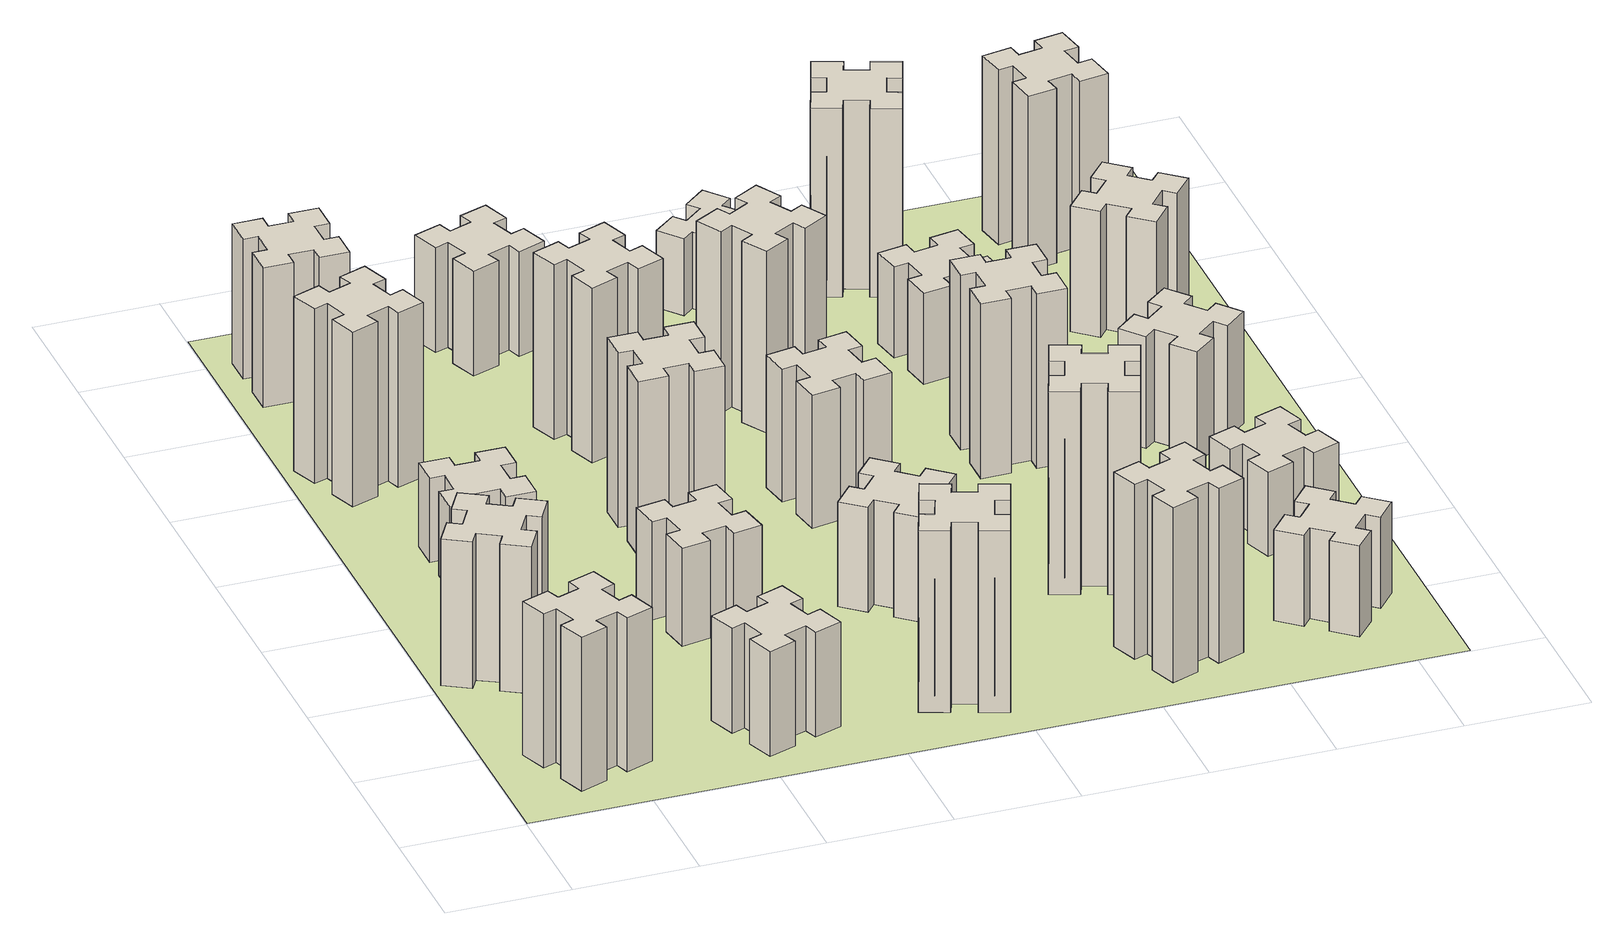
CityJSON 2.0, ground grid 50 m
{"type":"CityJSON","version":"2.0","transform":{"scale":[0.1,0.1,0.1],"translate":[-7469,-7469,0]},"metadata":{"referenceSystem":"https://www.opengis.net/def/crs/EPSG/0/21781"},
"CityObjects":{
"building1":{"type":"Building","attributes":{"class":"1000","function":"1000","usage":"1000","yearOfConstruction":2016,"roofType":"1000","measuredHeight":66,"storeysAboveGround":30,"storeysBelowGround":0},"geometry":[{"type":"Solid","lod":"1","boundaries":[[[[0,1,2,3,4,5,6,7,8,9,10,11,12,13,14,15,16,17,18,19]],[[17,16,20,21]],[[16,15,22,20]],[[15,14,23,22]],[[14,13,24,23]],[[13,12,25,24]],[[12,11,26,25]],[[11,10,27,26]],[[10,9,28,27]],[[9,8,29,28]],[[8,7,30,29]],[[7,6,31,30]],[[6,5,32,31]],[[5,4,33,32]],[[4,3,34,33]],[[3,2,35,34]],[[2,1,36,35]],[[1,0,37,36]],[[0,19,38,37]],[[19,18,39,38]],[[18,17,21,39]],[[24,25,26,27,28,29,30,31,32,33,34,35,36,37,38,39,21,20,22,23]]]]}]},
"building2":{"type":"Building","attributes":{"class":"1000","function":"1000","usage":"1000","yearOfConstruction":2016,"roofType":"1000","measuredHeight":63,"storeysAboveGround":30,"storeysBelowGround":0},"geometry":[{"type":"Solid","lod":"1","boundaries":[[[[40,41,42,43,44,45,46,47,48,49,50,51,52,53,54,55,56,57,58,59]],[[57,56,60,61]],[[56,55,62,60]],[[55,54,63,62]],[[54,53,64,63]],[[53,52,65,64]],[[52,51,66,65]],[[51,50,67,66]],[[50,49,68,67]],[[49,48,69,68]],[[48,47,70,69]],[[47,46,71,70]],[[46,45,72,71]],[[45,44,73,72]],[[44,43,74,73]],[[43,42,75,74]],[[42,41,76,75]],[[41,40,77,76]],[[40,59,78,77]],[[59,58,79,78]],[[58,57,61,79]],[[64,65,66,67,68,69,70,71,72,73,74,75,76,77,78,79,61,60,62,63]]]]}]},
"building3":{"type":"Building","attributes":{"class":"1000","function":"1000","usage":"1000","yearOfConstruction":2016,"roofType":"1000","measuredHeight":36,"storeysAboveGround":30,"storeysBelowGround":0},"geometry":[{"type":"Solid","lod":"1","boundaries":[[[[80,81,82,83,84,85,86,87,88,89,90,91,92,93,94,95,96,97,98,99]],[[97,96,100,101]],[[96,95,102,100]],[[95,94,103,102]],[[94,93,104,103]],[[93,92,105,104]],[[92,91,106,105]],[[91,90,107,106]],[[90,89,108,107]],[[89,88,109,108]],[[88,87,110,109]],[[87,86,111,110]],[[86,85,112,111]],[[85,84,113,112]],[[84,83,114,113]],[[83,82,115,114]],[[82,81,116,115]],[[81,80,117,116]],[[80,99,118,117]],[[99,98,119,118]],[[98,97,101,119]],[[104,105,106,107,108,109,110,111,112,113,114,115,116,117,118,119,101,100,102,103]]]]}]},
"building4":{"type":"Building","attributes":{"class":"1000","function":"1000","usage":"1000","yearOfConstruction":2016,"roofType":"1000","measuredHeight":75,"storeysAboveGround":30,"storeysBelowGround":0},"geometry":[{"type":"Solid","lod":"1","boundaries":[[[[120,121,122,123,124,125,126,127,128,129,130,131,132,133,134,135,136,137,138,139]],[[137,136,140,141]],[[136,135,142,140]],[[135,134,143,142]],[[134,133,144,143]],[[133,132,145,144]],[[132,131,146,145]],[[131,130,147,146]],[[130,129,148,147]],[[129,128,149,148]],[[128,127,150,149]],[[127,126,151,150]],[[126,125,152,151]],[[125,124,153,152]],[[124,123,154,153]],[[123,122,155,154]],[[122,121,156,155]],[[121,120,157,156]],[[120,139,158,157]],[[139,138,159,158]],[[138,137,141,159]],[[144,145,146,147,148,149,150,151,152,153,154,155,156,157,158,159,141,140,142,143]]]]}]},
"building5":{"type":"Building","attributes":{"class":"1000","function":"1000","usage":"1000","yearOfConstruction":2016,"roofType":"1000","measuredHeight":45,"storeysAboveGround":30,"storeysBelowGround":0},"geometry":[{"type":"Solid","lod":"1","boundaries":[[[[160,161,162,163,164,165,166,167,168,169,170,171,172,173,174,175,176,177,178,179]],[[177,176,180,181]],[[176,175,182,180]],[[175,174,183,182]],[[174,173,184,183]],[[173,172,185,184]],[[172,171,186,185]],[[171,170,187,186]],[[170,169,188,187]],[[169,168,189,188]],[[168,167,190,189]],[[167,166,191,190]],[[166,165,192,191]],[[165,164,193,192]],[[164,163,194,193]],[[163,162,195,194]],[[162,161,196,195]],[[161,160,197,196]],[[160,179,198,197]],[[179,178,199,198]],[[178,177,181,199]],[[184,185,186,187,188,189,190,191,192,193,194,195,196,197,198,199,181,180,182,183]]]]}]},
"building6":{"type":"Building","attributes":{"class":"1000","function":"1000","usage":"1000","yearOfConstruction":2016,"roofType":"1000","measuredHeight":60,"storeysAboveGround":30,"storeysBelowGround":0},"geometry":[{"type":"Solid","lod":"1","boundaries":[[[[200,201,202,203,204,205,206,207,208,209,210,211,212,213,214,215,216,217,218,219]],[[217,216,220,221]],[[216,215,222,220]],[[215,214,223,222]],[[214,213,224,223]],[[213,212,225,224]],[[212,211,226,225]],[[211,210,227,226]],[[210,209,228,227]],[[209,208,229,228]],[[208,207,230,229]],[[207,206,231,230]],[[206,205,232,231]],[[205,204,233,232]],[[204,203,234,233]],[[203,202,235,234]],[[202,201,236,235]],[[201,200,237,236]],[[200,219,238,237]],[[219,218,239,238]],[[218,217,221,239]],[[224,225,226,227,228,229,230,231,232,233,234,235,236,237,238,239,221,220,222,223]]]]}]},
"building7":{"type":"Building","attributes":{"class":"1000","function":"1000","usage":"1000","yearOfConstruction":2016,"roofType":"1000","measuredHeight":42,"storeysAboveGround":30,"storeysBelowGround":0},"geometry":[{"type":"Solid","lod":"1","boundaries":[[[[240,241,242,243,244,245,246,247,248,249,250,251,252,253,254,255,256,257,258,259]],[[257,256,260,261]],[[256,255,262,260]],[[255,254,263,262]],[[254,253,264,263]],[[253,252,265,264]],[[252,251,266,265]],[[251,250,267,266]],[[250,249,268,267]],[[249,248,269,268]],[[248,247,270,269]],[[247,246,271,270]],[[246,245,272,271]],[[245,244,273,272]],[[244,243,274,273]],[[243,242,275,274]],[[242,241,276,275]],[[241,240,277,276]],[[240,259,278,277]],[[259,258,279,278]],[[258,257,261,279]],[[264,265,266,267,268,269,270,271,272,273,274,275,276,277,278,279,261,260,262,263]]]]}]},
"building8":{"type":"Building","attributes":{"class":"1000","function":"1000","usage":"1000","yearOfConstruction":2016,"roofType":"1000","measuredHeight":75,"storeysAboveGround":30,"storeysBelowGround":0},"geometry":[{"type":"Solid","lod":"1","boundaries":[[[[280,281,282,283,284,285,286,287,288,289,290,291,292,293,294,295,296,297,298,299]],[[297,296,300,301]],[[296,295,302,300]],[[295,294,303,302]],[[294,293,304,303]],[[293,292,305,304]],[[292,291,306,305]],[[291,290,307,306]],[[290,289,308,307]],[[289,288,309,308]],[[288,287,310,309]],[[287,286,311,310]],[[286,285,312,311]],[[285,284,313,312]],[[284,283,314,313]],[[283,282,315,314]],[[282,281,316,315]],[[281,280,317,316]],[[280,299,318,317]],[[299,298,319,318]],[[298,297,301,319]],[[304,305,306,307,308,309,310,311,312,313,314,315,316,317,318,319,301,300,302,303]]]]}]},
"building9":{"type":"Building","attributes":{"class":"1000","function":"1000","usage":"1000","yearOfConstruction":2016,"roofType":"1000","measuredHeight":78,"storeysAboveGround":30,"storeysBelowGround":0},"geometry":[{"type":"Solid","lod":"1","boundaries":[[[[320,321,322,323,324,325,326,327,328,329,330,331,332,333,334,335,336,337,338,339]],[[337,336,340,341]],[[336,335,342,340]],[[335,334,343,342]],[[334,333,344,343]],[[333,332,345,344]],[[332,331,346,345]],[[331,330,347,346]],[[330,329,348,347]],[[329,328,349,348]],[[328,327,350,349]],[[327,326,351,350]],[[326,325,352,351]],[[325,324,353,352]],[[324,323,354,353]],[[323,322,355,354]],[[322,321,356,355]],[[321,320,357,356]],[[320,339,358,357]],[[339,338,359,358]],[[338,337,341,359]],[[344,345,346,347,348,349,350,351,352,353,354,355,356,357,358,359,341,340,342,343]]]]}]},
"building10":{"type":"Building","attributes":{"class":"1000","function":"1000","usage":"1000","yearOfConstruction":2016,"roofType":"1000","measuredHeight":75,"storeysAboveGround":30,"storeysBelowGround":0},"geometry":[{"type":"Solid","lod":"1","boundaries":[[[[360,361,362,363,364,365,366,367,368,369,370,371,372,373,374,375,376,377,378,379]],[[377,376,380,381]],[[376,375,382,380]],[[375,374,383,382]],[[374,373,384,383]],[[373,372,385,384]],[[372,371,386,385]],[[371,370,387,386]],[[370,369,388,387]],[[369,368,389,388]],[[368,367,390,389]],[[367,366,391,390]],[[366,365,392,391]],[[365,364,393,392]],[[364,363,394,393]],[[363,362,395,394]],[[362,361,396,395]],[[361,360,397,396]],[[360,379,398,397]],[[379,378,399,398]],[[378,377,381,399]],[[384,385,386,387,388,389,390,391,392,393,394,395,396,397,398,399,381,380,382,383]]]]}]},
"building11":{"type":"Building","attributes":{"class":"1000","function":"1000","usage":"1000","yearOfConstruction":2016,"roofType":"1000","measuredHeight":45,"storeysAboveGround":30,"storeysBelowGround":0},"geometry":[{"type":"Solid","lod":"1","boundaries":[[[[400,401,402,403,404,405,406,407,408,409,410,411,412,413,414,415,416,417,418,419]],[[417,416,420,421]],[[416,415,422,420]],[[415,414,423,422]],[[414,413,424,423]],[[413,412,425,424]],[[412,411,426,425]],[[411,410,427,426]],[[410,409,428,427]],[[409,408,429,428]],[[408,407,430,429]],[[407,406,431,430]],[[406,405,432,431]],[[405,404,433,432]],[[404,403,434,433]],[[403,402,435,434]],[[402,401,436,435]],[[401,400,437,436]],[[400,419,438,437]],[[419,418,439,438]],[[418,417,421,439]],[[424,425,426,427,428,429,430,431,432,433,434,435,436,437,438,439,421,420,422,423]]]]}]},
"building12":{"type":"Building","attributes":{"class":"1000","function":"1000","usage":"1000","yearOfConstruction":2016,"roofType":"1000","measuredHeight":45,"storeysAboveGround":30,"storeysBelowGround":0},"geometry":[{"type":"Solid","lod":"1","boundaries":[[[[440,441,442,443,444,445,446,447,448,449,450,451,452,453,454,455,456,457,458,459]],[[457,456,460,461]],[[456,455,462,460]],[[455,454,463,462]],[[454,453,464,463]],[[453,452,465,464]],[[452,451,466,465]],[[451,450,467,466]],[[450,449,468,467]],[[449,448,469,468]],[[448,447,470,469]],[[447,446,471,470]],[[446,445,472,471]],[[445,444,473,472]],[[444,443,474,473]],[[443,442,475,474]],[[442,441,476,475]],[[441,440,477,476]],[[440,459,478,477]],[[459,458,479,478]],[[458,457,461,479]],[[464,465,466,467,468,469,470,471,472,473,474,475,476,477,478,479,461,460,462,463]]]]}]},
"building13":{"type":"Building","attributes":{"class":"1000","function":"1000","usage":"1000","yearOfConstruction":2016,"roofType":"1000","measuredHeight":57,"storeysAboveGround":30,"storeysBelowGround":0},"geometry":[{"type":"Solid","lod":"1","boundaries":[[[[480,481,482,483,484,485,486,487,488,489,490,491,492,493,494,495,496,497,498,499]],[[497,496,500,501]],[[496,495,502,500]],[[495,494,503,502]],[[494,493,504,503]],[[493,492,505,504]],[[492,491,506,505]],[[491,490,507,506]],[[490,489,508,507]],[[489,488,509,508]],[[488,487,510,509]],[[487,486,511,510]],[[486,485,512,511]],[[485,484,513,512]],[[484,483,514,513]],[[483,482,515,514]],[[482,481,516,515]],[[481,480,517,516]],[[480,499,518,517]],[[499,498,519,518]],[[498,497,501,519]],[[504,505,506,507,508,509,510,511,512,513,514,515,516,517,518,519,501,500,502,503]]]]}]},
"building14":{"type":"Building","attributes":{"class":"1000","function":"1000","usage":"1000","yearOfConstruction":2016,"roofType":"1000","measuredHeight":78,"storeysAboveGround":30,"storeysBelowGround":0},"geometry":[{"type":"Solid","lod":"1","boundaries":[[[[520,521,522,523,524,525,526,527,528,529,530,531,532,533,534,535,536,537,538,539]],[[537,536,540,541]],[[536,535,542,540]],[[535,534,543,542]],[[534,533,544,543]],[[533,532,545,544]],[[532,531,546,545]],[[531,530,547,546]],[[530,529,548,547]],[[529,528,549,548]],[[528,527,550,549]],[[527,526,551,550]],[[526,525,552,551]],[[525,524,553,552]],[[524,523,554,553]],[[523,522,555,554]],[[522,521,556,555]],[[521,520,557,556]],[[520,539,558,557]],[[539,538,559,558]],[[538,537,541,559]],[[544,545,546,547,548,549,550,551,552,553,554,555,556,557,558,559,541,540,542,543]]]]}]},
"building15":{"type":"Building","attributes":{"class":"1000","function":"1000","usage":"1000","yearOfConstruction":2016,"roofType":"1000","measuredHeight":75,"storeysAboveGround":30,"storeysBelowGround":0},"geometry":[{"type":"Solid","lod":"1","boundaries":[[[[560,561,562,563,564,565,566,567,568,569,570,571,572,573,574,575,576,577,578,579]],[[577,576,580,581]],[[576,575,582,580]],[[575,574,583,582]],[[574,573,584,583]],[[573,572,585,584]],[[572,571,586,585]],[[571,570,587,586]],[[570,569,588,587]],[[569,568,589,588]],[[568,567,590,589]],[[567,566,591,590]],[[566,565,592,591]],[[565,564,593,592]],[[564,563,594,593]],[[563,562,595,594]],[[562,561,596,595]],[[561,560,597,596]],[[560,579,598,597]],[[579,578,599,598]],[[578,577,581,599]],[[584,585,586,587,588,589,590,591,592,593,594,595,596,597,598,599,581,580,582,583]]]]}]},
"building16":{"type":"Building","attributes":{"class":"1000","function":"1000","usage":"1000","yearOfConstruction":2016,"roofType":"1000","measuredHeight":87,"storeysAboveGround":30,"storeysBelowGround":0},"geometry":[{"type":"Solid","lod":"1","boundaries":[[[[600,601,602,603,604,605,606,607,608,609,610,611,612,613,614,615,616,617,618,619]],[[617,616,620,621]],[[616,615,622,620]],[[615,614,623,622]],[[614,613,624,623]],[[613,612,625,624]],[[612,611,626,625]],[[611,610,627,626]],[[610,609,628,627]],[[609,608,629,628]],[[608,607,630,629]],[[607,606,631,630]],[[606,605,632,631]],[[605,604,633,632]],[[604,603,634,633]],[[603,602,635,634]],[[602,601,636,635]],[[601,600,637,636]],[[600,619,638,637]],[[619,618,639,638]],[[618,617,621,639]],[[624,625,626,627,628,629,630,631,632,633,634,635,636,637,638,639,621,620,622,623]]]]}]},
"building17":{"type":"Building","attributes":{"class":"1000","function":"1000","usage":"1000","yearOfConstruction":2016,"roofType":"1000","measuredHeight":33,"storeysAboveGround":30,"storeysBelowGround":0},"geometry":[{"type":"Solid","lod":"1","boundaries":[[[[640,641,642,643,644,645,646,647,648,649,650,651,652,653,654,655,656,657,658,659]],[[657,656,660,661]],[[656,655,662,660]],[[655,654,663,662]],[[654,653,664,663]],[[653,652,665,664]],[[652,651,666,665]],[[651,650,667,666]],[[650,649,668,667]],[[649,648,669,668]],[[648,647,670,669]],[[647,646,671,670]],[[646,645,672,671]],[[645,644,673,672]],[[644,643,674,673]],[[643,642,675,674]],[[642,641,676,675]],[[641,640,677,676]],[[640,659,678,677]],[[659,658,679,678]],[[658,657,661,679]],[[664,665,666,667,668,669,670,671,672,673,674,675,676,677,678,679,661,660,662,663]]]]}]},
"building18":{"type":"Building","attributes":{"class":"1000","function":"1000","usage":"1000","yearOfConstruction":2016,"roofType":"1000","measuredHeight":75,"storeysAboveGround":30,"storeysBelowGround":0},"geometry":[{"type":"Solid","lod":"1","boundaries":[[[[680,681,682,683,684,685,686,687,688,689,690,691,692,693,694,695,696,697,698,699]],[[697,696,700,701]],[[696,695,702,700]],[[695,694,703,702]],[[694,693,704,703]],[[693,692,705,704]],[[692,691,706,705]],[[691,690,707,706]],[[690,689,708,707]],[[689,688,709,708]],[[688,687,710,709]],[[687,686,711,710]],[[686,685,712,711]],[[685,684,713,712]],[[684,683,714,713]],[[683,682,715,714]],[[682,681,716,715]],[[681,680,717,716]],[[680,699,718,717]],[[699,698,719,718]],[[698,697,701,719]],[[704,705,706,707,708,709,710,711,712,713,714,715,716,717,718,719,701,700,702,703]]]]}]},
"building19":{"type":"Building","attributes":{"class":"1000","function":"1000","usage":"1000","yearOfConstruction":2016,"roofType":"1000","measuredHeight":39,"storeysAboveGround":30,"storeysBelowGround":0},"geometry":[{"type":"Solid","lod":"1","boundaries":[[[[720,721,722,723,724,725,726,727,728,729,730,731,732,733,734,735,736,737,738,739]],[[737,736,740,741]],[[736,735,742,740]],[[735,734,743,742]],[[734,733,744,743]],[[733,732,745,744]],[[732,731,746,745]],[[731,730,747,746]],[[730,729,748,747]],[[729,728,749,748]],[[728,727,750,749]],[[727,726,751,750]],[[726,725,752,751]],[[725,724,753,752]],[[724,723,754,753]],[[723,722,755,754]],[[722,721,756,755]],[[721,720,757,756]],[[720,739,758,757]],[[739,738,759,758]],[[738,737,741,759]],[[744,745,746,747,748,749,750,751,752,753,754,755,756,757,758,759,741,740,742,743]]]]}]},
"building20":{"type":"Building","attributes":{"class":"1000","function":"1000","usage":"1000","yearOfConstruction":2016,"roofType":"1000","measuredHeight":39,"storeysAboveGround":30,"storeysBelowGround":0},"geometry":[{"type":"Solid","lod":"1","boundaries":[[[[760,761,762,763,764,765,766,767,768,769,770,771,772,773,774,775,776,777,778,779]],[[777,776,780,781]],[[776,775,782,780]],[[775,774,783,782]],[[774,773,784,783]],[[773,772,785,784]],[[772,771,786,785]],[[771,770,787,786]],[[770,769,788,787]],[[769,768,789,788]],[[768,767,790,789]],[[767,766,791,790]],[[766,765,792,791]],[[765,764,793,792]],[[764,763,794,793]],[[763,762,795,794]],[[762,761,796,795]],[[761,760,797,796]],[[760,779,798,797]],[[779,778,799,798]],[[778,777,781,799]],[[784,785,786,787,788,789,790,791,792,793,794,795,796,797,798,799,781,780,782,783]]]]}]},
"building21":{"type":"Building","attributes":{"class":"1000","function":"1000","usage":"1000","yearOfConstruction":2016,"roofType":"1000","measuredHeight":81,"storeysAboveGround":30,"storeysBelowGround":0},"geometry":[{"type":"Solid","lod":"1","boundaries":[[[[800,801,802,803,804,805,806,807,808,809,810,811,812,813,814,815,816,817,818,819]],[[817,816,820,821]],[[816,815,822,820]],[[815,814,823,822]],[[814,813,824,823]],[[813,812,825,824]],[[812,811,826,825]],[[811,810,827,826]],[[810,809,828,827]],[[809,808,829,828]],[[808,807,830,829]],[[807,806,831,830]],[[806,805,832,831]],[[805,804,833,832]],[[804,803,834,833]],[[803,802,835,834]],[[802,801,836,835]],[[801,800,837,836]],[[800,819,838,837]],[[819,818,839,838]],[[818,817,821,839]],[[824,825,826,827,828,829,830,831,832,833,834,835,836,837,838,839,821,820,822,823]]]]}]},
"building22":{"type":"Building","attributes":{"class":"1000","function":"1000","usage":"1000","yearOfConstruction":2016,"roofType":"1000","measuredHeight":36,"storeysAboveGround":30,"storeysBelowGround":0},"geometry":[{"type":"Solid","lod":"1","boundaries":[[[[840,841,842,843,844,845,846,847,848,849,850,851,852,853,854,855,856,857,858,859]],[[857,856,860,861]],[[856,855,862,860]],[[855,854,863,862]],[[854,853,864,863]],[[853,852,865,864]],[[852,851,866,865]],[[851,850,867,866]],[[850,849,868,867]],[[849,848,869,868]],[[848,847,870,869]],[[847,846,871,870]],[[846,845,872,871]],[[845,844,873,872]],[[844,843,874,873]],[[843,842,875,874]],[[842,841,876,875]],[[841,840,877,876]],[[840,859,878,877]],[[859,858,879,878]],[[858,857,861,879]],[[864,865,866,867,868,869,870,871,872,873,874,875,876,877,878,879,861,860,862,863]]]]}]},
"building23":{"type":"Building","attributes":{"class":"1000","function":"1000","usage":"1000","yearOfConstruction":2016,"roofType":"1000","measuredHeight":48,"storeysAboveGround":30,"storeysBelowGround":0},"geometry":[{"type":"Solid","lod":"1","boundaries":[[[[880,881,882,883,884,885,886,887,888,889,890,891,892,893,894,895,896,897,898,899]],[[897,896,900,901]],[[896,895,902,900]],[[895,894,903,902]],[[894,893,904,903]],[[893,892,905,904]],[[892,891,906,905]],[[891,890,907,906]],[[890,889,908,907]],[[889,888,909,908]],[[888,887,910,909]],[[887,886,911,910]],[[886,885,912,911]],[[885,884,913,912]],[[884,883,914,913]],[[883,882,915,914]],[[882,881,916,915]],[[881,880,917,916]],[[880,899,918,917]],[[899,898,919,918]],[[898,897,901,919]],[[904,905,906,907,908,909,910,911,912,913,914,915,916,917,918,919,901,900,902,903]]]]}]},
"building24":{"type":"Building","attributes":{"class":"1000","function":"1000","usage":"1000","yearOfConstruction":2016,"roofType":"1000","measuredHeight":54,"storeysAboveGround":30,"storeysBelowGround":0},"geometry":[{"type":"Solid","lod":"1","boundaries":[[[[920,921,922,923,924,925,926,927,928,929,930,931,932,933,934,935,936,937,938,939]],[[937,936,940,941]],[[936,935,942,940]],[[935,934,943,942]],[[934,933,944,943]],[[933,932,945,944]],[[932,931,946,945]],[[931,930,947,946]],[[930,929,948,947]],[[929,928,949,948]],[[928,927,950,949]],[[927,926,951,950]],[[926,925,952,951]],[[925,924,953,952]],[[924,923,954,953]],[[923,922,955,954]],[[922,921,956,955]],[[921,920,957,956]],[[920,939,958,957]],[[939,938,959,958]],[[938,937,941,959]],[[944,945,946,947,948,949,950,951,952,953,954,955,956,957,958,959,941,940,942,943]]]]}]},
"building25":{"type":"Building","attributes":{"class":"1000","function":"1000","usage":"1000","yearOfConstruction":2016,"roofType":"1000","measuredHeight":75,"storeysAboveGround":30,"storeysBelowGround":0},"geometry":[{"type":"Solid","lod":"1","boundaries":[[[[960,961,962,963,964,965,966,967,968,969,970,971,972,973,974,975,976,977,978,979]],[[977,976,980,981]],[[976,975,982,980]],[[975,974,983,982]],[[974,973,984,983]],[[973,972,985,984]],[[972,971,986,985]],[[971,970,987,986]],[[970,969,988,987]],[[969,968,989,988]],[[968,967,990,989]],[[967,966,991,990]],[[966,965,992,991]],[[965,964,993,992]],[[964,963,994,993]],[[963,962,995,994]],[[962,961,996,995]],[[961,960,997,996]],[[960,979,998,997]],[[979,978,999,998]],[[978,977,981,999]],[[984,985,986,987,988,989,990,991,992,993,994,995,996,997,998,999,981,980,982,983]]]]}]},
"landuse1":{"type":"LandUse","attributes":{"name":"plot1","function":"1010"},"geometry":[{"type":"MultiSurface","lod":"1","boundaries":[[[1000,1001,1002,1003]]]}]}
},
"vertices":[
[385,496,0],[291,462,0],[270,518,0],[157,477,0],[199,364,0],[255,385,0],[289,291,0],[233,270,0],[274,157,0],[387,199,0],[366,255,0],[460,289,0],[480,233,0],[593,274,0],[552,387,0],[496,366,0],[462,460,0],[518,480,0],[477,593,0],[364,552,0],[462,460,660],[518,480,660],[496,366,660],[552,387,660],[593,274,660],[480,233,660],[460,289,660],[366,255,660],[387,199,660],[274,157,660],[233,270,660],[289,291,660],[255,385,660],[199,364,660],[157,477,660],[270,518,660],[291,462,660],[385,496,660],[364,552,660],[477,593,660],
[374,1186,0],[287,1236,0],[317,1288,0],[213,1348,0],[153,1244,0],[205,1214,0],[155,1127,0],[103,1157,0],[43,1053,0],[147,993,0],[177,1045,0],[264,995,0],[234,943,0],[338,883,0],[398,987,0],[346,1017,0],[396,1104,0],[448,1074,0],[508,1178,0],[404,1238,0],[396,1104,630],[448,1074,630],[346,1017,630],[398,987,630],[338,883,630],[234,943,630],[264,995,630],[177,1045,630],[147,993,630],[43,1053,630],[103,1157,630],[155,1127,630],[205,1214,630],[153,1244,630],[213,1348,630],[317,1288,630],[287,1236,630],[374,1186,630],[404,1238,630],[508,1178,630],
[525,1965,0],[425,1965,0],[425,2025,0],[305,2025,0],[305,1905,0],[365,1905,0],[365,1805,0],[305,1805,0],[305,1685,0],[425,1685,0],[425,1745,0],[525,1745,0],[525,1685,0],[645,1685,0],[645,1805,0],[585,1805,0],[585,1905,0],[645,1905,0],[645,2025,0],[525,2025,0],[585,1905,360],[645,1905,360],[585,1805,360],[645,1805,360],[645,1685,360],[525,1685,360],[525,1745,360],[425,1745,360],[425,1685,360],[305,1685,360],[305,1805,360],[365,1805,360],[365,1905,360],[305,1905,360],[305,2025,360],[425,2025,360],[425,1965,360],[525,1965,360],[525,2025,360],[645,2025,360],
[396,2586,0],[362,2680,0],[418,2700,0],[377,2813,0],[264,2772,0],[285,2716,0],[191,2682,0],[170,2738,0],[57,2697,0],[99,2584,0],[155,2605,0],[189,2511,0],[133,2490,0],[174,2377,0],[287,2419,0],[266,2475,0],[360,2509,0],[380,2453,0],[493,2494,0],[452,2607,0],[360,2509,750],[380,2453,750],[266,2475,750],[287,2419,750],[174,2377,750],[133,2490,750],[189,2511,750],[155,2605,750],[99,2584,750],[57,2697,750],[170,2738,750],[191,2682,750],[285,2716,750],[264,2772,750],[377,2813,750],[418,2700,750],[362,2680,750],[396,2586,750],[452,2607,750],[493,2494,750],
[995,385,0],[1029,291,0],[973,270,0],[1014,157,0],[1127,199,0],[1106,255,0],[1200,289,0],[1220,233,0],[1333,274,0],[1292,387,0],[1236,366,0],[1202,460,0],[1258,480,0],[1217,593,0],[1104,552,0],[1125,496,0],[1031,462,0],[1010,518,0],[897,477,0],[939,364,0],[1031,462,450],[1010,518,450],[1125,496,450],[1104,552,450],[1217,593,450],[1258,480,450],[1202,460,450],[1236,366,450],[1292,387,450],[1333,274,450],[1220,233,450],[1200,289,450],[1106,255,450],[1127,199,450],[1014,157,450],[973,270,450],[1029,291,450],[995,385,450],[939,364,450],[897,477,450],
[325,3445,0],[225,3445,0],[225,3505,0],[105,3505,0],[105,3385,0],[165,3385,0],[165,3285,0],[105,3285,0],[105,3165,0],[225,3165,0],[225,3225,0],[325,3225,0],[325,3165,0],[445,3165,0],[445,3285,0],[385,3285,0],[385,3385,0],[445,3385,0],[445,3505,0],[325,3505,0],[385,3385,600],[445,3385,600],[385,3285,600],[445,3285,600],[445,3165,600],[325,3165,600],[325,3225,600],[225,3225,600],[225,3165,600],[105,3165,600],[105,3285,600],[165,3285,600],[165,3385,600],[105,3385,600],[105,3505,600],[225,3505,600],[225,3445,600],[325,3445,600],[325,3505,600],[445,3505,600],
[1145,1332,0],[1047,1315,0],[1037,1374,0],[918,1353,0],[939,1235,0],[998,1245,0],[1016,1147,0],[957,1137,0],[977,1018,0],[1096,1039,0],[1085,1098,0],[1184,1116,0],[1194,1057,0],[1312,1077,0],[1291,1196,0],[1232,1185,0],[1215,1284,0],[1274,1294,0],[1253,1412,0],[1135,1391,0],[1215,1284,420],[1274,1294,420],[1232,1185,420],[1291,1196,420],[1312,1077,420],[1194,1057,420],[1184,1116,420],[1085,1098,420],[1096,1039,420],[977,1018,420],[957,1137,420],[1016,1147,420],[998,1245,420],[939,1235,420],[918,1353,420],[1037,1374,420],[1047,1315,420],[1145,1332,420],[1135,1391,420],[1253,1412,420],
[1265,1965,0],[1165,1965,0],[1165,2025,0],[1045,2025,0],[1045,1905,0],[1105,1905,0],[1105,1805,0],[1045,1805,0],[1045,1685,0],[1165,1685,0],[1165,1745,0],[1265,1745,0],[1265,1685,0],[1385,1685,0],[1385,1805,0],[1325,1805,0],[1325,1905,0],[1385,1905,0],[1385,2025,0],[1265,2025,0],[1325,1905,750],[1385,1905,750],[1325,1805,750],[1385,1805,750],[1385,1685,750],[1265,1685,750],[1265,1745,750],[1165,1745,750],[1165,1685,750],[1045,1685,750],[1045,1805,750],[1105,1805,750],[1105,1905,750],[1045,1905,750],[1045,2025,750],[1165,2025,750],[1165,1965,750],[1265,1965,750],[1265,2025,750],[1385,2025,750],
[1942,291,0],[1976,385,0],[2032,364,0],[2073,477,0],[1960,518,0],[1940,462,0],[1846,496,0],[1867,552,0],[1754,593,0],[1713,480,0],[1769,460,0],[1735,366,0],[1679,387,0],[1637,274,0],[1750,233,0],[1771,289,0],[1865,255,0],[1844,199,0],[1957,157,0],[1998,270,0],[1865,255,780],[1844,199,780],[1771,289,780],[1750,233,780],[1637,274,780],[1679,387,780],[1735,366,780],[1769,460,780],[1713,480,780],[1754,593,780],[1867,552,780],[1846,496,780],[1940,462,780],[1960,518,780],[2073,477,780],[2032,364,780],[1976,385,780],[1942,291,780],[1998,270,780],[1957,157,780],
[1095,2605,0],[1129,2511,0],[1073,2490,0],[1114,2377,0],[1227,2419,0],[1206,2475,0],[1300,2509,0],[1320,2453,0],[1433,2494,0],[1392,2607,0],[1336,2586,0],[1302,2680,0],[1358,2700,0],[1317,2813,0],[1204,2772,0],[1225,2716,0],[1131,2682,0],[1110,2738,0],[997,2697,0],[1039,2584,0],[1131,2682,750],[1110,2738,750],[1225,2716,750],[1204,2772,750],[1317,2813,750],[1358,2700,750],[1302,2680,750],[1336,2586,750],[1392,2607,750],[1433,2494,750],[1320,2453,750],[1300,2509,750],[1206,2475,750],[1227,2419,750],[1114,2377,750],[1073,2490,750],[1129,2511,750],[1095,2605,750],[1039,2584,750],[997,2697,750],
[1025,3456,0],[931,3422,0],[910,3478,0],[797,3437,0],[839,3324,0],[895,3345,0],[929,3251,0],[873,3230,0],[914,3117,0],[1027,3159,0],[1006,3215,0],[1100,3249,0],[1120,3193,0],[1233,3234,0],[1192,3347,0],[1136,3326,0],[1102,3420,0],[1158,3440,0],[1117,3553,0],[1004,3512,0],[1102,3420,450],[1158,3440,450],[1136,3326,450],[1192,3347,450],[1233,3234,450],[1120,3193,450],[1100,3249,450],[1006,3215,450],[1027,3159,450],[914,3117,450],[873,3230,450],[929,3251,450],[895,3345,450],[839,3324,450],[797,3437,450],[910,3478,450],[931,3422,450],[1025,3456,450],[1004,3512,450],[1117,3553,450],
[1803,1224,0],[1739,1148,0],[1693,1186,0],[1616,1094,0],[1708,1017,0],[1746,1063,0],[1823,999,0],[1784,953,0],[1876,876,0],[1953,968,0],[1907,1006,0],[1972,1083,0],[2018,1044,0],[2095,1136,0],[2003,1213,0],[1964,1167,0],[1888,1232,0],[1926,1278,0],[1834,1355,0],[1757,1263,0],[1888,1232,450],[1926,1278,450],[1964,1167,450],[2003,1213,450],[2095,1136,450],[2018,1044,450],[1972,1083,450],[1907,1006,450],[1953,968,450],[1876,876,450],[1784,953,450],[1823,999,450],[1746,1063,450],[1708,1017,450],[1616,1094,450],[1693,1186,450],[1739,1148,450],[1803,1224,450],[1757,1263,450],[1834,1355,450],
[1885,1972,0],[1787,1955,0],[1777,2014,0],[1658,1993,0],[1679,1875,0],[1738,1885,0],[1756,1787,0],[1697,1777,0],[1717,1658,0],[1836,1679,0],[1825,1738,0],[1924,1756,0],[1934,1697,0],[2052,1717,0],[2031,1836,0],[1972,1825,0],[1955,1924,0],[2014,1934,0],[1993,2052,0],[1875,2031,0],[1955,1924,570],[2014,1934,570],[1972,1825,570],[2031,1836,570],[2052,1717,570],[1934,1697,570],[1924,1756,570],[1825,1738,570],[1836,1679,570],[1717,1658,570],[1697,1777,570],[1756,1787,570],[1738,1885,570],[1679,1875,570],[1658,1993,570],[1777,2014,570],[1787,1955,570],[1885,1972,570],[1875,2031,570],[1993,2052,570],
[1976,2607,0],[1926,2694,0],[1978,2724,0],[1918,2828,0],[1814,2768,0],[1844,2716,0],[1757,2666,0],[1727,2718,0],[1623,2658,0],[1683,2554,0],[1735,2584,0],[1785,2497,0],[1733,2467,0],[1793,2363,0],[1897,2423,0],[1867,2475,0],[1954,2525,0],[1984,2473,0],[2088,2533,0],[2028,2637,0],[1954,2525,780],[1984,2473,780],[1867,2475,780],[1897,2423,780],[1793,2363,780],[1733,2467,780],[1785,2497,780],[1735,2584,780],[1683,2554,780],[1623,2658,780],[1727,2718,780],[1757,2666,780],[1844,2716,780],[1814,2768,780],[1918,2828,780],[1978,2724,780],[1926,2694,780],[1976,2607,780],[2028,2637,780],[2088,2533,780],
[2816,366,0],[2782,460,0],[2838,480,0],[2797,593,0],[2684,552,0],[2705,496,0],[2611,462,0],[2590,518,0],[2477,477,0],[2519,364,0],[2575,385,0],[2609,291,0],[2553,270,0],[2594,157,0],[2707,199,0],[2686,255,0],[2780,289,0],[2800,233,0],[2913,274,0],[2872,387,0],[2780,289,750],[2800,233,750],[2686,255,750],[2707,199,750],[2594,157,750],[2553,270,750],[2609,291,750],[2575,385,750],[2519,364,750],[2477,477,750],[2590,518,750],[2611,462,750],[2705,496,750],[2684,552,750],[2797,593,750],[2838,480,750],[2782,460,750],[2816,366,750],[2872,387,750],[2913,274,750],
[2511,929,0],[2605,895,0],[2584,839,0],[2697,797,0],[2738,910,0],[2682,931,0],[2716,1025,0],[2772,1004,0],[2813,1117,0],[2700,1158,0],[2680,1102,0],[2586,1136,0],[2607,1192,0],[2494,1233,0],[2453,1120,0],[2509,1100,0],[2475,1006,0],[2419,1027,0],[2377,914,0],[2490,873,0],[2475,1006,870],[2419,1027,870],[2509,1100,870],[2453,1120,870],[2494,1233,870],[2607,1192,870],[2586,1136,870],[2680,1102,870],[2700,1158,870],[2813,1117,870],[2772,1004,870],[2716,1025,870],[2682,931,870],[2738,910,870],[2697,797,870],[2584,839,870],[2605,895,870],[2511,929,870],[2490,873,870],[2377,914,870],
[1839,3303,0],[1903,3226,0],[1857,3188,0],[1934,3096,0],[2026,3173,0],[1988,3219,0],[2064,3283,0],[2103,3237,0],[2195,3314,0],[2118,3406,0],[2072,3368,0],[2007,3444,0],[2053,3483,0],[1976,3575,0],[1884,3498,0],[1923,3452,0],[1846,3387,0],[1808,3433,0],[1716,3356,0],[1793,3264,0],[1846,3387,330],[1808,3433,330],[1923,3452,330],[1884,3498,330],[1976,3575,330],[2053,3483,330],[2007,3444,330],[2072,3368,330],[2118,3406,330],[2195,3314,330],[2103,3237,330],[2064,3283,330],[1988,3219,330],[2026,3173,330],[1934,3096,330],[1857,3188,330],[1903,3226,330],[1839,3303,330],[1793,3264,330],[1716,3356,330],
[2485,2005,0],[2485,1905,0],[2425,1905,0],[2425,1785,0],[2545,1785,0],[2545,1845,0],[2645,1845,0],[2645,1785,0],[2765,1785,0],[2765,1905,0],[2705,1905,0],[2705,2005,0],[2765,2005,0],[2765,2125,0],[2645,2125,0],[2645,2065,0],[2545,2065,0],[2545,2125,0],[2425,2125,0],[2425,2005,0],[2545,2065,750],[2545,2125,750],[2645,2065,750],[2645,2125,750],[2765,2125,750],[2765,2005,750],[2705,2005,750],[2705,1905,750],[2765,1905,750],[2765,1785,750],[2645,1785,750],[2645,1845,750],[2545,1845,750],[2545,1785,750],[2425,1785,750],[2425,1905,750],[2485,1905,750],[2485,2005,750],[2425,2005,750],[2425,2125,750],
[2712,2665,0],[2695,2764,0],[2754,2774,0],[2733,2892,0],[2615,2871,0],[2625,2812,0],[2527,2795,0],[2517,2854,0],[2398,2833,0],[2419,2715,0],[2478,2725,0],[2496,2627,0],[2437,2617,0],[2457,2498,0],[2576,2519,0],[2565,2578,0],[2664,2596,0],[2674,2537,0],[2792,2557,0],[2771,2676,0],[2664,2596,390],[2674,2537,390],[2565,2578,390],[2576,2519,390],[2457,2498,390],[2437,2617,390],[2496,2627,390],[2478,2725,390],[2419,2715,390],[2398,2833,390],[2517,2854,390],[2527,2795,390],[2625,2812,390],[2615,2871,390],[2733,2892,390],[2754,2774,390],[2695,2764,390],[2712,2665,390],[2771,2676,390],[2792,2557,390],
[3444,527,0],[3368,592,0],[3406,638,0],[3314,715,0],[3237,623,0],[3283,584,0],[3219,508,0],[3173,546,0],[3096,454,0],[3188,377,0],[3226,423,0],[3303,359,0],[3264,313,0],[3356,236,0],[3433,328,0],[3387,366,0],[3452,443,0],[3498,404,0],[3575,496,0],[3483,573,0],[3452,443,390],[3498,404,390],[3387,366,390],[3433,328,390],[3356,236,390],[3264,313,390],[3303,359,390],[3226,423,390],[3188,377,390],[3096,454,390],[3173,546,390],[3219,508,390],[3283,584,390],[3237,623,390],[3314,715,390],[3406,638,390],[3368,592,390],[3444,527,390],[3483,573,390],[3575,496,390],
[2580,3422,0],[2486,3456,0],[2507,3512,0],[2394,3553,0],[2353,3440,0],[2409,3420,0],[2375,3326,0],[2319,3347,0],[2277,3234,0],[2390,3193,0],[2411,3249,0],[2505,3215,0],[2484,3159,0],[2597,3117,0],[2638,3230,0],[2582,3251,0],[2616,3345,0],[2672,3324,0],[2713,3437,0],[2600,3478,0],[2616,3345,810],[2672,3324,810],[2582,3251,810],[2638,3230,810],[2597,3117,810],[2484,3159,810],[2505,3215,810],[2411,3249,810],[2390,3193,810],[2277,3234,810],[2319,3347,810],[2375,3326,810],[2409,3420,810],[2353,3440,810],[2394,3553,810],[2507,3512,810],[2486,3456,810],[2580,3422,810],[2600,3478,810],[2713,3437,810],
[3456,1106,0],[3422,1200,0],[3478,1220,0],[3437,1333,0],[3324,1292,0],[3345,1236,0],[3251,1202,0],[3230,1258,0],[3117,1217,0],[3159,1104,0],[3215,1125,0],[3249,1031,0],[3193,1010,0],[3234,897,0],[3347,939,0],[3326,995,0],[3420,1029,0],[3440,973,0],[3553,1014,0],[3512,1127,0],[3420,1029,360],[3440,973,360],[3326,995,360],[3347,939,360],[3234,897,360],[3193,1010,360],[3249,1031,360],[3215,1125,360],[3159,1104,360],[3117,1217,360],[3230,1258,360],[3251,1202,360],[3345,1236,360],[3324,1292,360],[3437,1333,360],[3478,1220,360],[3422,1200,360],[3456,1106,360],[3512,1127,360],[3553,1014,360],
[3268,1739,0],[3344,1803,0],[3383,1757,0],[3475,1834,0],[3398,1926,0],[3352,1888,0],[3287,1964,0],[3333,2003,0],[3256,2095,0],[3164,2018,0],[3203,1972,0],[3126,1907,0],[3088,1953,0],[2996,1876,0],[3073,1784,0],[3119,1823,0],[3183,1746,0],[3137,1708,0],[3214,1616,0],[3306,1693,0],[3183,1746,480],[3137,1708,480],[3119,1823,480],[3073,1784,480],[2996,1876,480],[3088,1953,480],[3126,1907,480],[3203,1972,480],[3164,2018,480],[3256,2095,480],[3333,2003,480],[3287,1964,480],[3352,1888,480],[3398,1926,480],[3475,1834,480],[3383,1757,480],[3344,1803,480],[3268,1739,480],[3306,1693,480],[3214,1616,480],
[3283,2804,0],[3219,2728,0],[3173,2766,0],[3096,2674,0],[3188,2597,0],[3226,2643,0],[3303,2579,0],[3264,2533,0],[3356,2456,0],[3433,2548,0],[3387,2586,0],[3452,2663,0],[3498,2624,0],[3575,2716,0],[3483,2793,0],[3444,2747,0],[3368,2812,0],[3406,2858,0],[3314,2935,0],[3237,2843,0],[3368,2812,540],[3406,2858,540],[3444,2747,540],[3483,2793,540],[3575,2716,540],[3498,2624,540],[3452,2663,540],[3387,2586,540],[3433,2548,540],[3356,2456,540],[3264,2533,540],[3303,2579,540],[3226,2643,540],[3188,2597,540],[3096,2674,540],[3173,2766,540],[3219,2728,540],[3283,2804,540],[3237,2843,540],[3314,2935,540],
[3118,3365,0],[3136,3267,0],[3077,3257,0],[3097,3138,0],[3216,3159,0],[3205,3218,0],[3304,3236,0],[3314,3177,0],[3432,3197,0],[3411,3316,0],[3352,3305,0],[3335,3404,0],[3394,3414,0],[3373,3532,0],[3255,3511,0],[3265,3452,0],[3167,3435,0],[3157,3494,0],[3038,3473,0],[3059,3355,0],[3167,3435,750],[3157,3494,750],[3265,3452,750],[3255,3511,750],[3373,3532,750],[3394,3414,750],[3335,3404,750],[3352,3305,750],[3411,3316,750],[3432,3197,750],[3314,3177,750],[3304,3236,750],[3205,3218,750],[3216,3159,750],[3097,3138,750],[3077,3257,750],[3136,3267,750],[3118,3365,750],[3059,3355,750],[3038,3473,750],
[5,3705,0],[3705,3705,0],[3705,5,0],[5,5,0]
]}
